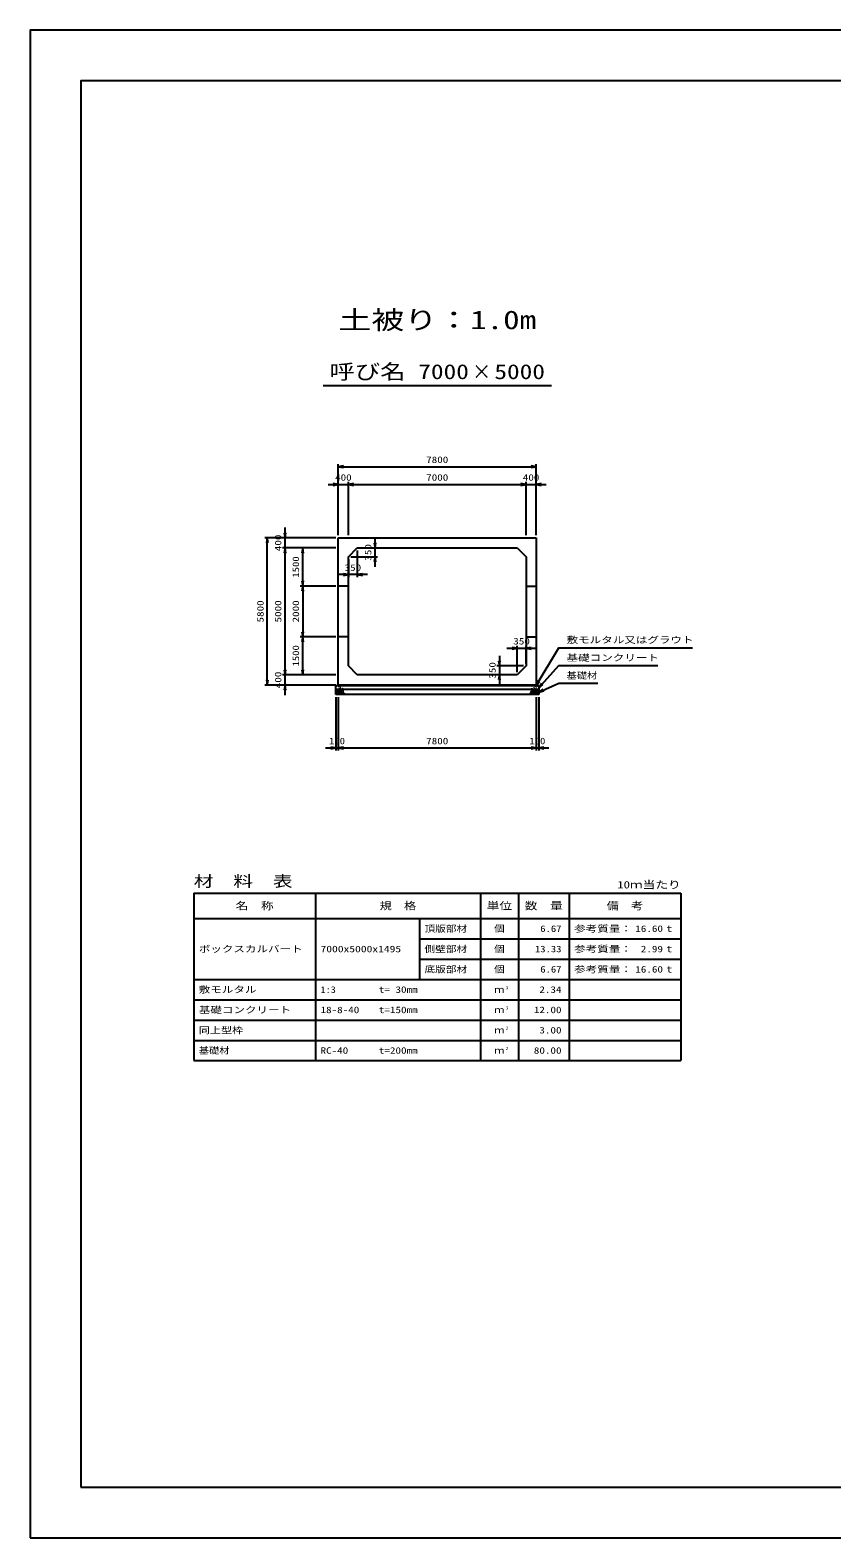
# Model space of a CAD drawing. Units: millimetres at full size. Extents: x 0 to 84100, y 0 to 59400.
# Drawn here: x 0 to 31609, y 0 to 59400 of the extents above; entities that cross this region are included whole.
import ezdxf
from ezdxf.enums import TextEntityAlignment as Align

# ---------------------------------------------------------------- set-up
doc = ezdxf.new("R2010")
doc.units = ezdxf.units.MM
for name, color, linetype, lineweight in [('D-DCR-HCHn', 4, 'Continuous', 9), ('D-MTR-FRAM', 7, 'Continuous', 25), ('D-MTR-LINE', 7, 'Continuous', 25), ('D-STR-DIM', 7, 'Continuous', 25), ('D-STR-STRn', 1, 'Continuous', 25), ('D-STR-TXT', 7, 'Continuous', 25), ('D-TTL', 2, 'Continuous', 25), ('D-TTL-TXT', 7, 'Continuous', 25)]:
    doc.layers.add(name, color=color, linetype=linetype, lineweight=lineweight)
doc.layers.add('D-MTR', color=7, linetype='Continuous')
doc.layers.add('D-MTR-TXT', color=7, linetype='Continuous')
doc.styles.add('ＭＳ ゴシック', font='')
doc.styles.get('ＭＳ ゴシック').set_extended_font_data('MS Gothic')

# ---------------------------------------------------------------- blocks, each defined once
blk = doc.blocks.new('open_arrow')
at = {"color": 0, "linetype": 'Continuous', "lineweight": -2}
blk.add_lwpolyline([(7.5, 1.25), (0, 0), (7.5, -1.25)], dxfattribs=at)

msp = doc.modelspace()

# ---------------------------------------------------------------- linework, layer by layer
at = {"layer": 'D-DCR-HCHn'}
for points in [[(12057.281, 33353.808), (12050.346, 33333.005), (12059.592, 33319.136), (12082.707, 33316.824), (12098.488, 33323.599), (12091.952, 33339.939), (12096.575, 33349.185), (12087.33, 33358.431), (12073.461, 33363.053)], [(12101.155, 33277.009), (12118.277, 33302.692), (12116.137, 33309.112), (12092.594, 33315.533), (12071.192, 33313.393), (12056.21, 33300.551), (12054.07, 33285.57), (12056.21, 33270.588), (12073.332, 33266.308)], [(12109.716, 33223.503), (12124.698, 33229.924), (12128.978, 33251.326), (12120.417, 33266.308), (12105.435, 33270.588), (12086.173, 33268.448), (12064.771, 33259.887), (12054.07, 33247.045), (12054.07, 33232.064), (12060.49, 33223.503), (12086.173, 33225.643)], [(12101.198, 33411.594), (12080.395, 33416.217), (12061.904, 33406.971), (12059.592, 33386.168), (12064.215, 33369.988), (12087.33, 33363.053), (12103.51, 33363.053), (12110.444, 33374.611), (12110.444, 33400.037)], [(12119.69, 33413.906), (12112.756, 33393.102), (12115.067, 33369.988), (12098.887, 33344.562), (12119.69, 33333.005), (12142.805, 33344.562), (12156.673, 33363.053), (12161.296, 33393.102), (12156.673, 33409.283), (12142.805, 33416.217)], [(12124.313, 33333.005), (12112.756, 33323.759), (12117.379, 33316.824), (12133.559, 33316.824), (12140.493, 33319.136), (12145.116, 33328.382), (12138.182, 33335.316)], [(12161.082, 33277.009), (12171.783, 33302.692), (12163.222, 33313.393), (12137.539, 33313.393), (12126.838, 33309.112), (12116.137, 33294.131), (12116.137, 33281.289), (12126.838, 33264.167), (12139.679, 33262.027)], [(12158.985, 33358.431), (12147.427, 33330.693), (12156.673, 33319.136), (12184.411, 33319.136), (12195.968, 33323.759), (12207.525, 33339.939), (12207.525, 33353.808), (12195.968, 33372.299), (12182.099, 33374.611)], [(12197.466, 33225.643), (12203.886, 33244.905), (12201.746, 33266.308), (12216.728, 33289.85), (12197.466, 33300.551), (12176.063, 33289.85), (12163.222, 33272.728), (12158.941, 33244.905), (12163.222, 33229.924), (12176.063, 33223.503)], [(12193.185, 33300.551), (12203.886, 33309.112), (12199.606, 33315.533), (12184.624, 33315.533), (12178.204, 33313.393), (12173.923, 33304.832), (12180.344, 33298.411)], [(12214.588, 33227.783), (12233.85, 33223.503), (12250.972, 33232.064), (12253.112, 33251.326), (12250.968, 33274.878), (12227.429, 33282.327), (12212.447, 33278.603), (12206.027, 33262.027), (12206.027, 33238.484)], [(12263.203, 33279.532), (12227.829, 33286.129), (12212.782, 33298.266), (12208.03, 33317.263), (12222.713, 33331.629), (12251.323, 33339.69), (12272.97, 33326.761), (12286.961, 33309.347), (12283.002, 33291.67)], [(12223.447, 33336.214), (12210.689, 33340.569), (12209.425, 33368.678), (12222.512, 33397.359), (12239.448, 33413.536), (12271.403, 33407.032), (12274.133, 33371.913), (12263.816, 33359.876), (12235.739, 33344.301)], [(12254.798, 33345.711), (12256.454, 33339.566), (12262.011, 33335.193), (12274.19, 33333.302), (12285.305, 33339.802), (12295.592, 33349.138), (12304.858, 33357.333), (12304.635, 33363.462), (12298.736, 33368.875), (12284.203, 33370.356), (12271.47, 33364.383), (12262.011, 33355.165), (12257.281, 33350.556)], [(12262.352, 33273.637), (12277.306, 33282.556), (12303.44, 33282.292), (12324.93, 33263.525), (12328.643, 33234.899), (12314.853, 33224.245), (12278.098, 33221.871), (12261.731, 33231.633), (12257.172, 33254.06)], [(12282.012, 33379.601), (12275.964, 33385.086), (12274.897, 33390.792), (12278.414, 33403.305), (12288.71, 33417.61), (12311.004, 33416.105), (12332.571, 33405.811), (12347.195, 33385.597), (12345.021, 33372.456), (12338.02, 33365.716), (12326.769, 33363.215), (12310.511, 33367.483), (12289.289, 33374.481)], [(12343.372, 33311.832), (12348.688, 33316.874), (12355.476, 33325.68), (12357.145, 33333.275), (12353.144, 33347.685), (12339.088, 33358.67), (12318.907, 33357.89), (12291.698, 33343.001), (12282.086, 33330.757), (12285.152, 33316.784), (12294.778, 33310.04), (12303.599, 33309.145), (12317.363, 33309.524), (12330.808, 33311.002)], [(12299.971, 33285.265), (12304.183, 33288.446), (12307.686, 33293.505), (12307.81, 33300.431), (12303.414, 33306.067), (12295.769, 33307.977), (12289.356, 33306.179), (12287.704, 33300.442), (12286.896, 33294.835), (12287.881, 33287.456), (12293.975, 33284.127)], [(12327.597, 33270.331), (12317.895, 33275.079), (12310.89, 33283.822), (12310.719, 33295.084), (12314.942, 33305.627), (12330.189, 33307.625), (12345.054, 33308.018), (12359.481, 33302.512), (12361.849, 33293.273), (12349.54, 33282.195), (12334.555, 33273.15)], [(12359.972, 33222.493), (12344.837, 33224.274), (12334.866, 33229.787), (12330.835, 33242.722), (12330.945, 33254.963), (12340.172, 33271.678), (12358.242, 33282.822), (12385.731, 33278.403), (12407.453, 33270.334), (12412.643, 33246.125), (12408.03, 33228.257), (12386.884, 33222.877)], [(19740.028, 33222.493), (19755.163, 33224.274), (19765.134, 33229.787), (19769.165, 33242.722), (19769.055, 33254.963), (19759.828, 33271.678), (19741.758, 33282.822), (19714.269, 33278.403), (19692.547, 33270.334), (19687.357, 33246.125), (19691.97, 33228.257), (19713.116, 33222.877)], [(19772.403, 33270.331), (19782.105, 33275.079), (19789.11, 33283.822), (19789.281, 33295.084), (19785.058, 33305.627), (19769.811, 33307.625), (19754.946, 33308.018), (19740.519, 33302.512), (19738.151, 33293.273), (19750.46, 33282.195), (19765.445, 33273.15)], [(19756.628, 33311.832), (19751.312, 33316.874), (19744.524, 33325.68), (19742.855, 33333.275), (19746.856, 33347.685), (19760.912, 33358.67), (19781.093, 33357.89), (19808.302, 33343.001), (19817.914, 33330.757), (19814.848, 33316.784), (19805.222, 33310.04), (19796.401, 33309.145), (19782.637, 33309.524), (19769.192, 33311.002)], [(19817.988, 33379.601), (19824.036, 33385.086), (19825.103, 33390.792), (19821.586, 33403.305), (19811.29, 33417.61), (19788.996, 33416.105), (19767.429, 33405.811), (19752.805, 33385.597), (19754.979, 33372.456), (19761.98, 33365.716), (19773.231, 33363.215), (19789.489, 33367.483), (19810.711, 33374.481)], [(19837.648, 33273.637), (19822.694, 33282.556), (19796.56, 33282.292), (19775.07, 33263.525), (19771.357, 33234.899), (19785.147, 33224.245), (19821.902, 33221.871), (19838.269, 33231.633), (19842.828, 33254.06)], [(19800.029, 33285.265), (19795.817, 33288.446), (19792.314, 33293.505), (19792.19, 33300.431), (19796.586, 33306.067), (19804.231, 33307.977), (19810.644, 33306.179), (19812.296, 33300.442), (19813.104, 33294.835), (19812.119, 33287.456), (19806.025, 33284.127)], [(19845.202, 33345.711), (19843.546, 33339.566), (19837.989, 33335.193), (19825.81, 33333.302), (19814.695, 33339.802), (19804.408, 33349.138), (19795.142, 33357.333), (19795.365, 33363.462), (19801.264, 33368.875), (19815.797, 33370.356), (19828.53, 33364.383), (19837.989, 33355.165), (19842.719, 33350.556)], [(19836.797, 33279.532), (19872.171, 33286.129), (19887.218, 33298.266), (19891.97, 33317.263), (19877.287, 33331.629), (19848.677, 33339.69), (19827.03, 33326.761), (19813.039, 33309.347), (19816.998, 33291.67)], [(19876.553, 33336.214), (19889.311, 33340.569), (19890.575, 33368.678), (19877.488, 33397.359), (19860.552, 33413.536), (19828.597, 33407.032), (19825.867, 33371.913), (19836.184, 33359.876), (19864.261, 33344.301)], [(19885.412, 33227.783), (19866.15, 33223.503), (19849.028, 33232.064), (19846.888, 33251.326), (19849.032, 33274.878), (19872.571, 33282.327), (19887.553, 33278.603), (19893.973, 33262.027), (19893.973, 33238.484)], [(19902.534, 33225.643), (19896.114, 33244.905), (19898.254, 33266.308), (19883.272, 33289.85), (19902.534, 33300.551), (19923.937, 33289.85), (19936.778, 33272.728), (19941.059, 33244.905), (19936.778, 33229.924), (19923.937, 33223.503)], [(19941.015, 33358.431), (19952.573, 33330.693), (19943.327, 33319.136), (19915.589, 33319.136), (19904.032, 33323.759), (19892.475, 33339.939), (19892.475, 33353.808), (19904.032, 33372.299), (19917.901, 33374.611)], [(19906.815, 33300.551), (19896.114, 33309.112), (19900.394, 33315.533), (19915.376, 33315.533), (19921.796, 33313.393), (19926.077, 33304.832), (19919.656, 33298.411)], [(19938.918, 33277.009), (19928.217, 33302.692), (19936.778, 33313.393), (19962.461, 33313.393), (19973.162, 33309.112), (19983.863, 33294.131), (19983.863, 33281.289), (19973.162, 33264.167), (19960.321, 33262.027)], [(19980.31, 33413.906), (19987.244, 33393.102), (19984.933, 33369.988), (20001.113, 33344.562), (19980.31, 33333.005), (19957.195, 33344.562), (19943.327, 33363.053), (19938.704, 33393.102), (19943.327, 33409.283), (19957.195, 33416.217)], [(19975.687, 33333.005), (19987.244, 33323.759), (19982.621, 33316.824), (19966.441, 33316.824), (19959.507, 33319.136), (19954.884, 33328.382), (19961.818, 33335.316)], [(19990.284, 33223.503), (19975.302, 33229.924), (19971.022, 33251.326), (19979.583, 33266.308), (19994.565, 33270.588), (20013.827, 33268.448), (20035.229, 33259.887), (20045.93, 33247.045), (20045.93, 33232.064), (20039.51, 33223.503), (20013.827, 33225.643)], [(19998.845, 33277.009), (19981.723, 33302.692), (19983.863, 33309.112), (20007.406, 33315.533), (20028.808, 33313.393), (20043.79, 33300.551), (20045.93, 33285.57), (20043.79, 33270.588), (20026.668, 33266.308)], [(19998.802, 33411.594), (20019.605, 33416.217), (20038.096, 33406.971), (20040.408, 33386.168), (20035.785, 33369.988), (20012.67, 33363.053), (19996.49, 33363.053), (19989.556, 33374.611), (19989.556, 33400.037)], [(20042.719, 33353.808), (20049.654, 33333.005), (20040.408, 33319.136), (20017.293, 33316.824), (20001.512, 33323.599), (20008.048, 33339.939), (20003.425, 33349.185), (20012.67, 33358.431), (20026.539, 33363.053)], [(12156.801, 33229.924), (12156.801, 33255.606), (12146.1, 33262.027), (12135.399, 33255.606), (12133.259, 33240.625), (12135.399, 33227.783), (12150.381, 33223.503)], [(19943.199, 33229.924), (19943.199, 33255.606), (19953.9, 33262.027), (19964.601, 33255.606), (19966.741, 33240.625), (19964.601, 33227.783), (19949.619, 33223.503)]]:
    msp.add_lwpolyline(points, close=True, dxfattribs=at)
for points in [[(12193.432, 33418.547), (12176.093, 33416.446), (12164.258, 33408.701), (12164.626, 33389.819), (12170.514, 33376.087), (12185.025, 33376.185), (12205.107, 33379.153), (12214.799, 33393.689), (12224.082, 33403.492), (12226.884, 33414.345), (12214.099, 33418.547), (12193.082, 33418.547)], [(19906.568, 33418.547), (19923.907, 33416.446), (19935.742, 33408.701), (19935.374, 33389.819), (19929.486, 33376.087), (19914.975, 33376.185), (19894.893, 33379.153), (19885.201, 33393.689), (19875.918, 33403.492), (19873.116, 33414.345), (19885.901, 33418.547), (19906.918, 33418.547)]]:
    msp.add_lwpolyline(points, dxfattribs=at)
for centre, radius in [((12066.091, 33536.145), 4.5), ((12067.803, 33455.879), 4.5), ((12143.437, 33488.641), 4.5), ((12175.004, 33536.145), 11.25), ((12209.996, 33464.955), 11.25), ((12241.563, 33512.459), 4.5), ((12317.197, 33545.221), 4.5), ((12318.909, 33464.955), 4.5), ((19781.091, 33464.955), 4.5), ((19782.803, 33545.221), 4.5), ((19858.437, 33512.459), 4.5), ((19890.004, 33464.955), 11.25), ((19924.996, 33536.145), 11.25), ((19956.563, 33488.641), 4.5), ((20032.197, 33455.879), 4.5), ((20033.909, 33536.145), 4.5)]:
    msp.add_circle(centre, radius, dxfattribs=at)
at = {"layer": 'D-MTR-FRAM'}
for p, q in [((6450, 25400), (25650, 25400)), ((6450, 25400), (6450, 18800)), ((25650, 25400), (25650, 18800)), ((6450, 18800), (25650, 18800))]:
    msp.add_line(p, q, dxfattribs=at)
at = {"layer": 'D-MTR-LINE'}
for p, q in [((11250, 25400), (11250, 18800)), ((17750, 25400), (17750, 18800)), ((19250, 25400), (19250, 18800)), ((21250, 25400), (21250, 18800)), ((6450, 24400), (25650, 24400)), ((15350, 24400), (15350, 22000)), ((15350, 23600), (25650, 23600)), ((15350, 22800), (25650, 22800)), ((6450, 22000), (25650, 22000)), ((6450, 21200), (25650, 21200)), ((6450, 20400), (25650, 20400)), ((6450, 19600), (25650, 19600))]:
    msp.add_line(p, q, dxfattribs=at)
at = {"layer": 'D-STR-DIM'}
for p, q in [((12150, 39500), (12150, 42300)), ((12150, 42200), (19950, 42200)), ((19950, 39500), (19950, 42300)), ((12150, 39500), (12150, 41600)), ((12550, 39500), (12550, 41600)), ((12550, 39500), (12550, 41600)), ((19550, 39500), (19550, 41600)), ((19550, 39500), (19550, 41600)), ((19950, 39500), (19950, 41600)), ((11750, 41500), (12950, 41500)), ((12550, 41500), (19550, 41500)), ((19150, 41500), (20350, 41500)), ((10050, 38600), (10050, 39800)), ((12050, 39400), (9250, 39400)), ((9350, 33600), (9350, 39400)), ((12050, 39400), (9950, 39400)), ((13600, 38250), (13600, 39400)), ((12050, 39000), (9950, 39000)), ((12050, 39000), (9950, 39000)), ((10050, 34000), (10050, 39000)), ((12050, 39000), (10650, 39000)), ((10750, 37500), (10750, 39000)), ((12650, 38650), (13700, 38650)), ((12900, 38900), (12900, 37850)), ((13000, 39000), (13700, 39000)), ((12550, 38550), (12550, 37850)), ((12050, 37500), (10650, 37500)), ((12050, 37500), (10650, 37500)), ((10750, 37500), (10750, 35500)), ((13300, 37950), (12150, 37950)), ((12050, 35500), (10650, 35500)), ((12050, 35500), (10650, 35500)), ((10750, 34000), (10750, 35500)), ((18800, 35050), (19950, 35050)), ((19200, 34100), (19200, 35150)), ((19550, 34450), (19550, 35150)), ((18500, 34750), (18500, 33600)), ((12050, 34000), (9950, 34000)), ((12050, 34000), (9950, 34000)), ((10050, 33200), (10050, 34400)), ((12050, 34000), (10650, 34000)), ((19450, 34350), (18400, 34350)), ((19100, 34000), (18400, 34000)), ((12050, 33600), (9250, 33600)), ((12050, 33600), (9950, 33600)), ((12050, 33120), (12050, 31020)), ((12150, 33120), (12150, 31020)), ((12150, 33120), (12150, 31020)), ((19950, 33120), (19950, 31020)), ((19950, 33120), (19950, 31020)), ((20050, 33120), (20050, 31020)), ((11650, 31120), (12550, 31120)), ((12150, 31120), (19950, 31120)), ((19550, 31120), (20450, 31120))]:
    msp.add_line(p, q, dxfattribs=at)
at = {"layer": 'D-STR-STRn'}
for p, q in [((12150, 39400), (19950, 39400)), ((12150, 33600), (12150, 39400)), ((19950, 39400), (19950, 33600)), ((12550, 38650), (12900, 39000)), ((12550, 34350), (12550, 38650)), ((12900, 39000), (19200, 39000)), ((19200, 39000), (19550, 38650)), ((19550, 38650), (19550, 34350)), ((12550, 37500), (12150, 37500)), ((19550, 37500), (19950, 37500)), ((12550, 35500), (12150, 35500)), ((19550, 35500), (19950, 35500)), ((12900, 34000), (12550, 34350)), ((19200, 34000), (12900, 34000)), ((19550, 34350), (19200, 34000)), ((20050, 33570), (12050, 33570)), ((12050, 33220), (12050, 33570)), ((20050, 33420), (12050, 33420)), ((19950, 33600), (12150, 33600)), ((12150, 33600), (12150, 33570)), ((19950, 33600), (19950, 33570)), ((20050, 33570), (20050, 33220)), ((20050, 33220), (12050, 33220))]:
    msp.add_line(p, q, dxfattribs=at)
at = {"layer": 'D-STR-TXT'}
for points in [[(19950, 33585), (20850, 35070), (21050, 35070), (26117.513, 35070)], [(20050, 33495), (20850, 34370), (21050, 34370), (24753.046, 34370)], [(20050, 33320), (20850, 33670), (21050, 33670), (22379.442, 33670)]]:
    msp.add_lwpolyline(points, dxfattribs=at)
at = {"layer": 'D-TTL'}
for points in [[(0, 0), (84100, 0), (84100, 59400), (0, 59400)], [(2000, 2000), (82100, 2000), (82100, 57400), (2000, 57400)]]:
    msp.add_lwpolyline(points, close=True, dxfattribs=at)
at = {"layer": 'D-TTL-TXT'}
msp.add_line((11550, 45400), (20550, 45400), dxfattribs=at)

# ---------------------------------------------------------------- block references
at = {"layer": 'D-STR-DIM', "xscale": 26.7, "yscale": 26.7}
for p in [(12150, 42200), (12550, 41500), (12550, 41500), (19950, 41500), (12900, 37950), (19550, 35050), (12150, 31120), (12150, 31120), (20050, 31120)]:
    msp.add_blockref('open_arrow', p, dxfattribs=at)
for p, rotation in [((19950, 42200), 180), ((12150, 41500), 180), ((19550, 41500), 180), ((19550, 41500), 180), ((9350, 39400), 270), ((10050, 39400), 90), ((10050, 39000), 270), ((10050, 39000), 270), ((10750, 39000), 270), ((13600, 39000), 90), ((13600, 38650), 270), ((10750, 37500), 90), ((10750, 37500), 270), ((12550, 37950), 180), ((10750, 35500), 90), ((10750, 35500), 270), ((19200, 35050), 180), ((18500, 34350), 90), ((10050, 34000), 90), ((10050, 34000), 90), ((10750, 34000), 90), ((18500, 34000), 270), ((9350, 33600), 90), ((10050, 33600), 270), ((12050, 31120), 180), ((19950, 31120), 180), ((19950, 31120), 180)]:
    msp.add_blockref('open_arrow', p, dxfattribs=dict(at, rotation=rotation))
at = {"layer": 'D-STR-TXT', "xscale": 26.7, "yscale": 26.7}
for p, rotation in [((19950, 33585), 58.8), ((20050, 33495), 47.6), ((20050, 33320), 23.6)]:
    msp.add_blockref('open_arrow', p, dxfattribs=dict(at, rotation=rotation))

# ---------------------------------------------------------------- texts
at = {"layer": 'D-MTR', "style": 'ＭＳ ゴシック', "width": 1.3}
msp.add_text('材\u3000料\u3000表', height=439.9, dxfattribs=at).set_placement((6450, 25520), align=Align.BOTTOM_LEFT)
at = {"layer": 'D-MTR', "style": 'ＭＳ ゴシック', "width": 1.25}
msp.add_text('10ｍ当たり', height=293.3, dxfattribs=at).set_placement((25650, 25496.667), align=Align.BOTTOM_RIGHT)
at = {"layer": 'D-MTR-TXT', "style": 'ＭＳ ゴシック'}
for s, height, width, p in [('名\u3000称', 293.3, 1.25, (8850, 24900)), ('規\u3000格', 293.3, 1.2, (14500, 24900)), ('単位', 293.3, 1.25, (18500, 24900)), ('数\u3000量', 293.3, 1.25, (20250, 24900)), ('備\u3000考', 293.3, 1.2, (23450, 24900)), ('個', 256.6, 1.2, (18500, 24000)), ('個', 256.6, 1.2, (18500, 23200)), ('個', 256.6, 1.2, (18500, 22400)), ('ｍ', 256.6, 1.15, (18500, 21600)), ('ｍ', 256.6, 1.15, (18500, 20800)), ('ｍ', 256.6, 1.15, (18500, 20000)), ('ｍ', 256.6, 1.15, (18500, 19200))]:
    msp.add_text(s, height=height, dxfattribs=dict(at, width=width)).set_placement(p, align=Align.MIDDLE_CENTER)
for s, width, p in [('頂版部材', 1.2, (15550, 24000)), ('参考質量：      t', 1.3, (21450, 24000)), ('ボックスカルバート', 1.3, (6650, 23200)), ('7000x5000x1495', 1.3, (11450, 23200)), ('側壁部材', 1.2, (15550, 23200)), ('参考質量：      t', 1.3, (21450, 23200)), ('底版部材', 1.2, (15550, 22400)), ('参考質量：      t', 1.3, (21450, 22400)), ('敷モルタル', 1.3, (6650, 21600)), ('1:3', 1.15, (11450, 21600)), ('t= 30mm', 1.25, (13750, 21600)), ('基礎コンクリート', 1.3, (6650, 20800)), ('18-8-40', 1.25, (11450, 20800)), ('t=150mm', 1.25, (13750, 20800)), ('同上型枠', 1.25, (6650, 20000)), ('基礎材', 1.15, (6650, 19200)), ('RC-40', 1.25, (11450, 19200)), ('t=200mm', 1.25, (13750, 19200))]:
    msp.add_text(s, height=256.6, dxfattribs=dict(at, width=width)).set_placement(p, align=Align.MIDDLE_LEFT)
for s, width, p in [('6.67', 1.2, (20950, 24000)), ('16.60', 1.25, (24950, 24000)), ('13.33', 1.2, (20950, 23200)), ('2.99', 1.25, (24950, 23200)), ('6.67', 1.2, (20950, 22400)), ('16.60', 1.25, (24950, 22400)), ('2.34', 1.25, (20950, 21600)), ('12.00', 1.25, (20950, 20800)), ('3.00', 1.25, (20950, 20000)), ('80.00', 1.25, (20950, 19200))]:
    msp.add_text(s, height=256.6, dxfattribs=dict(at, width=width)).set_placement(p, align=Align.MIDDLE_RIGHT)
at = {"layer": 'D-MTR-TXT', "style": 'ＭＳ ゴシック', "width": 1.15}
for s, p in [('3', (18750, 21576.667)), ('3', (18750, 20776.667)), ('2', (18750, 19976.667)), ('2', (18750, 19176.667))]:
    msp.add_text(s, height=128.3, dxfattribs=at).set_placement(p, align=Align.BOTTOM_LEFT)
at = {"layer": 'D-STR-DIM', "style": 'ＭＳ ゴシック'}
for s, width, p in [('7800', 1.25, (16050, 42475)), ('400', 1.25, (12350, 41775)), ('7000', 1.25, (16050, 41775)), ('400', 1.25, (19750, 41775)), ('350', 1.25, (12725, 38225)), ('350', 1.25, (19375, 35325)), ('100', 1.2, (12100, 31395)), ('7800', 1.25, (16050, 31395)), ('100', 1.2, (20000, 31395))]:
    msp.add_text(s, height=256.6, dxfattribs=dict(at, width=width)).set_placement(p, align=Align.MIDDLE_CENTER)
for s, width, p in [('400', 1.25, (9775, 39200)), ('1500', 1.2, (10475, 38250)), ('350', 1.25, (13325, 38825)), ('5800', 1.25, (9075, 36500)), ('5000', 1.25, (9775, 36500)), ('2000', 1.25, (10475, 36500)), ('1500', 1.2, (10475, 34750)), ('350', 1.25, (18225, 34175)), ('400', 1.25, (9775, 33800))]:
    msp.add_text(s, height=256.6, rotation=90, dxfattribs=dict(at, width=width)).set_placement(p, align=Align.MIDDLE_CENTER)
at = {"layer": 'D-STR-TXT', "style": 'ＭＳ ゴシック'}
for s, width, p in [('敷モルタル又はグラウト', 1.3, (21150, 35170)), ('基礎コンクリート', 1.3, (21150, 34470)), ('基礎材', 1.15, (21150, 33770))]:
    msp.add_text(s, height=256.6, dxfattribs=dict(at, width=width)).set_placement(p, align=Align.BOTTOM_LEFT)
at = {"layer": 'D-TTL-TXT', "style": 'ＭＳ ゴシック'}
for s, height, width, p in [('土被り：1.0m', 733.1, 1.3, (16050, 47400)), ('呼び名', 586.5, 1.25, (13300, 45475)), ('7000', 586.5, 1.25, (16300, 45475)), ('×', 586.5, 0.95, (17800, 45475)), ('5000', 586.5, 1.25, (19300, 45475))]:
    msp.add_text(s, height=height, dxfattribs=dict(at, width=width)).set_placement(p, align=Align.BOTTOM_CENTER)

doc.saveas('drawing.dxf')
